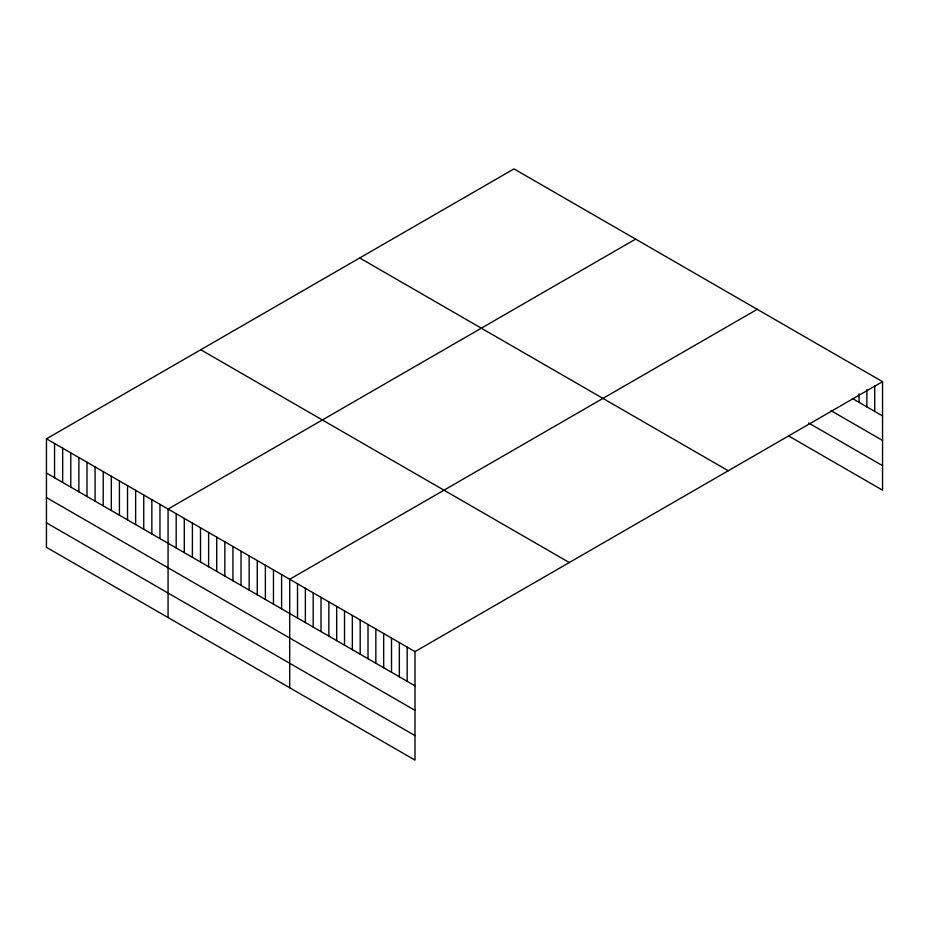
<?xml version="1.0" encoding="UTF-8"?>
<svg xmlns="http://www.w3.org/2000/svg" width="929" height="929" viewBox="0 0 929 929"><rect width="100%" height="100%" fill="white"/><g stroke="black" fill="none" stroke-linecap="round" stroke-linejoin="round"><path stroke-width="1.39" d="M46.45 438.825L415.008 651.612L415.008 760.108L46.45 547.332L46.45 438.825L513.992 168.892L882.55 381.668L882.55 490.175L788.57 435.91M635.622 239.113L168.068 509.046L168.068 617.541M757.24 309.322L289.697 579.266L289.697 687.762M415.008 651.612L882.55 381.668M852.346 398.483L882.55 415.925M831.083 410.711L882.55 440.427M808.706 423.032L882.55 465.673M359.709 257.972L728.255 470.748M200.745 349.745L569.291 562.533M46.45 473.07L415.008 685.857M46.45 497.572L415.008 710.36M46.45 522.83L415.008 735.605M874.723 385.709L874.723 411.396M866.885 389.75L866.885 406.879M859.058 393.791L859.058 402.35M407.169 647.083L407.169 681.329M399.342 642.566L399.342 676.811M391.504 638.049L391.504 672.294M383.677 633.52L383.677 667.765M375.839 629.003L375.839 663.248M368.012 624.474L368.012 658.731M360.185 619.957L360.185 654.202M352.346 615.439L352.346 649.685M344.52 610.91L344.52 645.156M336.681 606.393L336.681 640.638M328.854 601.876L328.854 636.121M321.016 597.347L321.016 631.592M313.189 592.83L313.189 627.075M305.362 588.301L305.362 622.558M297.524 583.784L297.524 618.029M281.592 574.587L281.592 608.832M273.474 569.907L273.474 604.152M265.369 565.215L265.369 599.472M257.263 560.535L257.263 594.781M249.158 555.856L249.158 590.101M241.041 551.176L241.041 585.421M232.935 546.496L232.935 580.741M224.83 541.816L224.83 576.061M216.724 537.136L216.724 571.381M208.619 532.456L208.619 566.702M200.501 527.765L200.501 562.022M192.396 523.085L192.396 557.33M184.29 518.405L184.29 552.65M176.185 513.725L176.185 547.971M159.962 504.366L159.962 538.611M151.857 499.686L151.857 533.931M143.751 495.006L143.751 529.251M135.634 490.326L135.634 524.571M127.528 485.635L127.528 519.892M119.423 480.955L119.423 515.2M111.317 476.275L111.317 510.52M103.212 471.595L103.212 505.84M95.095 466.915L95.095 501.161M86.989 462.236L86.989 496.481M78.884 457.556L78.884 491.801M70.778 452.876L70.778 487.121M62.661 448.184L62.661 482.441M54.556 443.505L54.556 477.761"/></g></svg>
